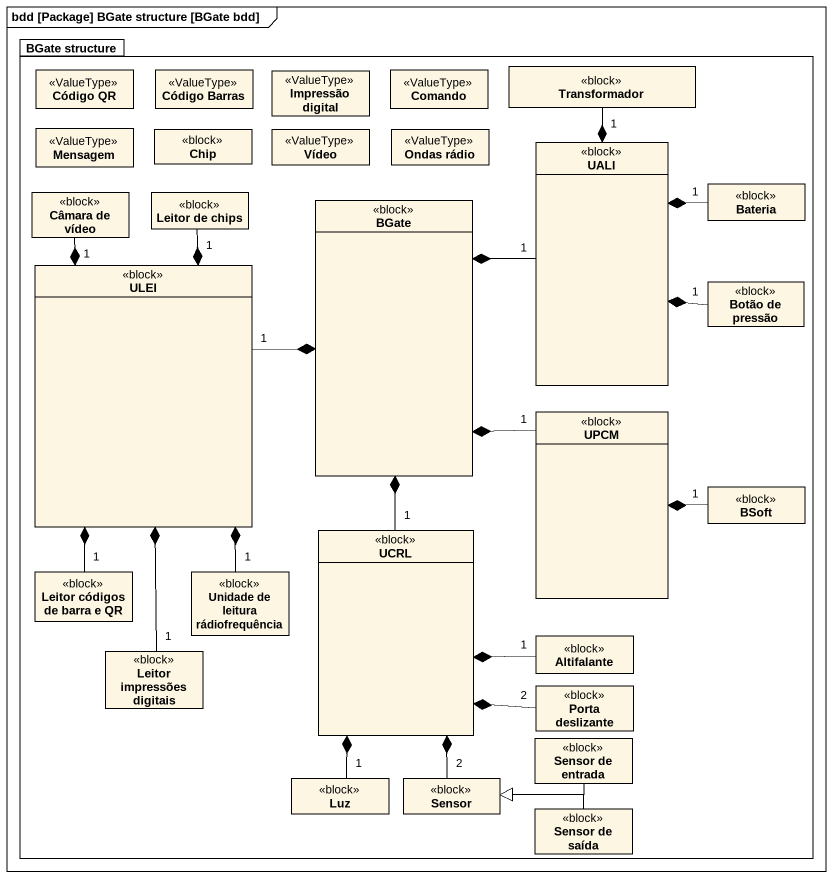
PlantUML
@startuml
mainframe bdd [Package] BGate structure [BGate bdd]
hide circle
hide empty members
package "BGate structure" as BGate_structure {
  class "Código QR" as Código_QR <<ValueType>>
  class "Código Barras" as Código_Barras <<ValueType>>
  class "Impressão digital" as Impressão_digital <<ValueType>>
  class Comando <<ValueType>>
  class Transformador <<block>>
  class Mensagem <<ValueType>>
  class Chip <<block>>
  class Vídeo <<ValueType>>
  class "Ondas rádio" as Ondas_rádio <<ValueType>>
  class UALI <<block>>
  class Bateria <<block>>
  class "Câmara de vídeo" as Câmara_de_vídeo <<block>>
  class "Leitor de chips" as Leitor_de_chips <<block>>
  class BGate <<block>>
  class ULEI <<block>>
  class "Botão de pressão" as Botão_de_pressão <<block>>
  class UPCM <<block>>
  class UCRL <<block>>
  class BSoft <<block>>
  class "Leitor códigos de barra e QR" as Leitor_códigos_de_barra_e_QR <<block>>
  class "Unidade de leitura rádiofrequência" as Unidade_de_leitura <<block>>
  class "Leitor impressões digitais" as Leitor_impressões_digitais <<block>>
  class Altifalante <<block>>
  class "Porta deslizante" as Porta_deslizante <<block>>
  class "Sensor de entrada" as Sensor_de_entrada <<block>>
  class Luz <<block>>
  class Sensor <<block>>
  class "Sensor de saída" as Sensor_de_saída <<block>>
}
Transformador "1" --* UALI
UALI "1" -left-* BGate
Bateria "1" -left-* UALI
Câmara_de_vídeo "1" --* ULEI
Leitor_de_chips "1" --* ULEI
ULEI "1" -right-* BGate
Botão_de_pressão "1" -left-* UALI
UPCM "1" -up-* BGate
UCRL "1" -up-* BGate
BSoft "1" -left-* UPCM
Leitor_códigos_de_barra_e_QR "1" -up-* ULEI
Unidade_de_leitura "1" -up-* ULEI
Leitor_impressões_digitais "1" -up-* ULEI
Altifalante "1" -left-* UCRL
Porta_deslizante "2" -left-* UCRL
Sensor_de_entrada -left-|> Sensor
Luz "1" -up-* UCRL
Sensor "2" -up-* UCRL
Sensor_de_saída -left-|> Sensor
@enduml
